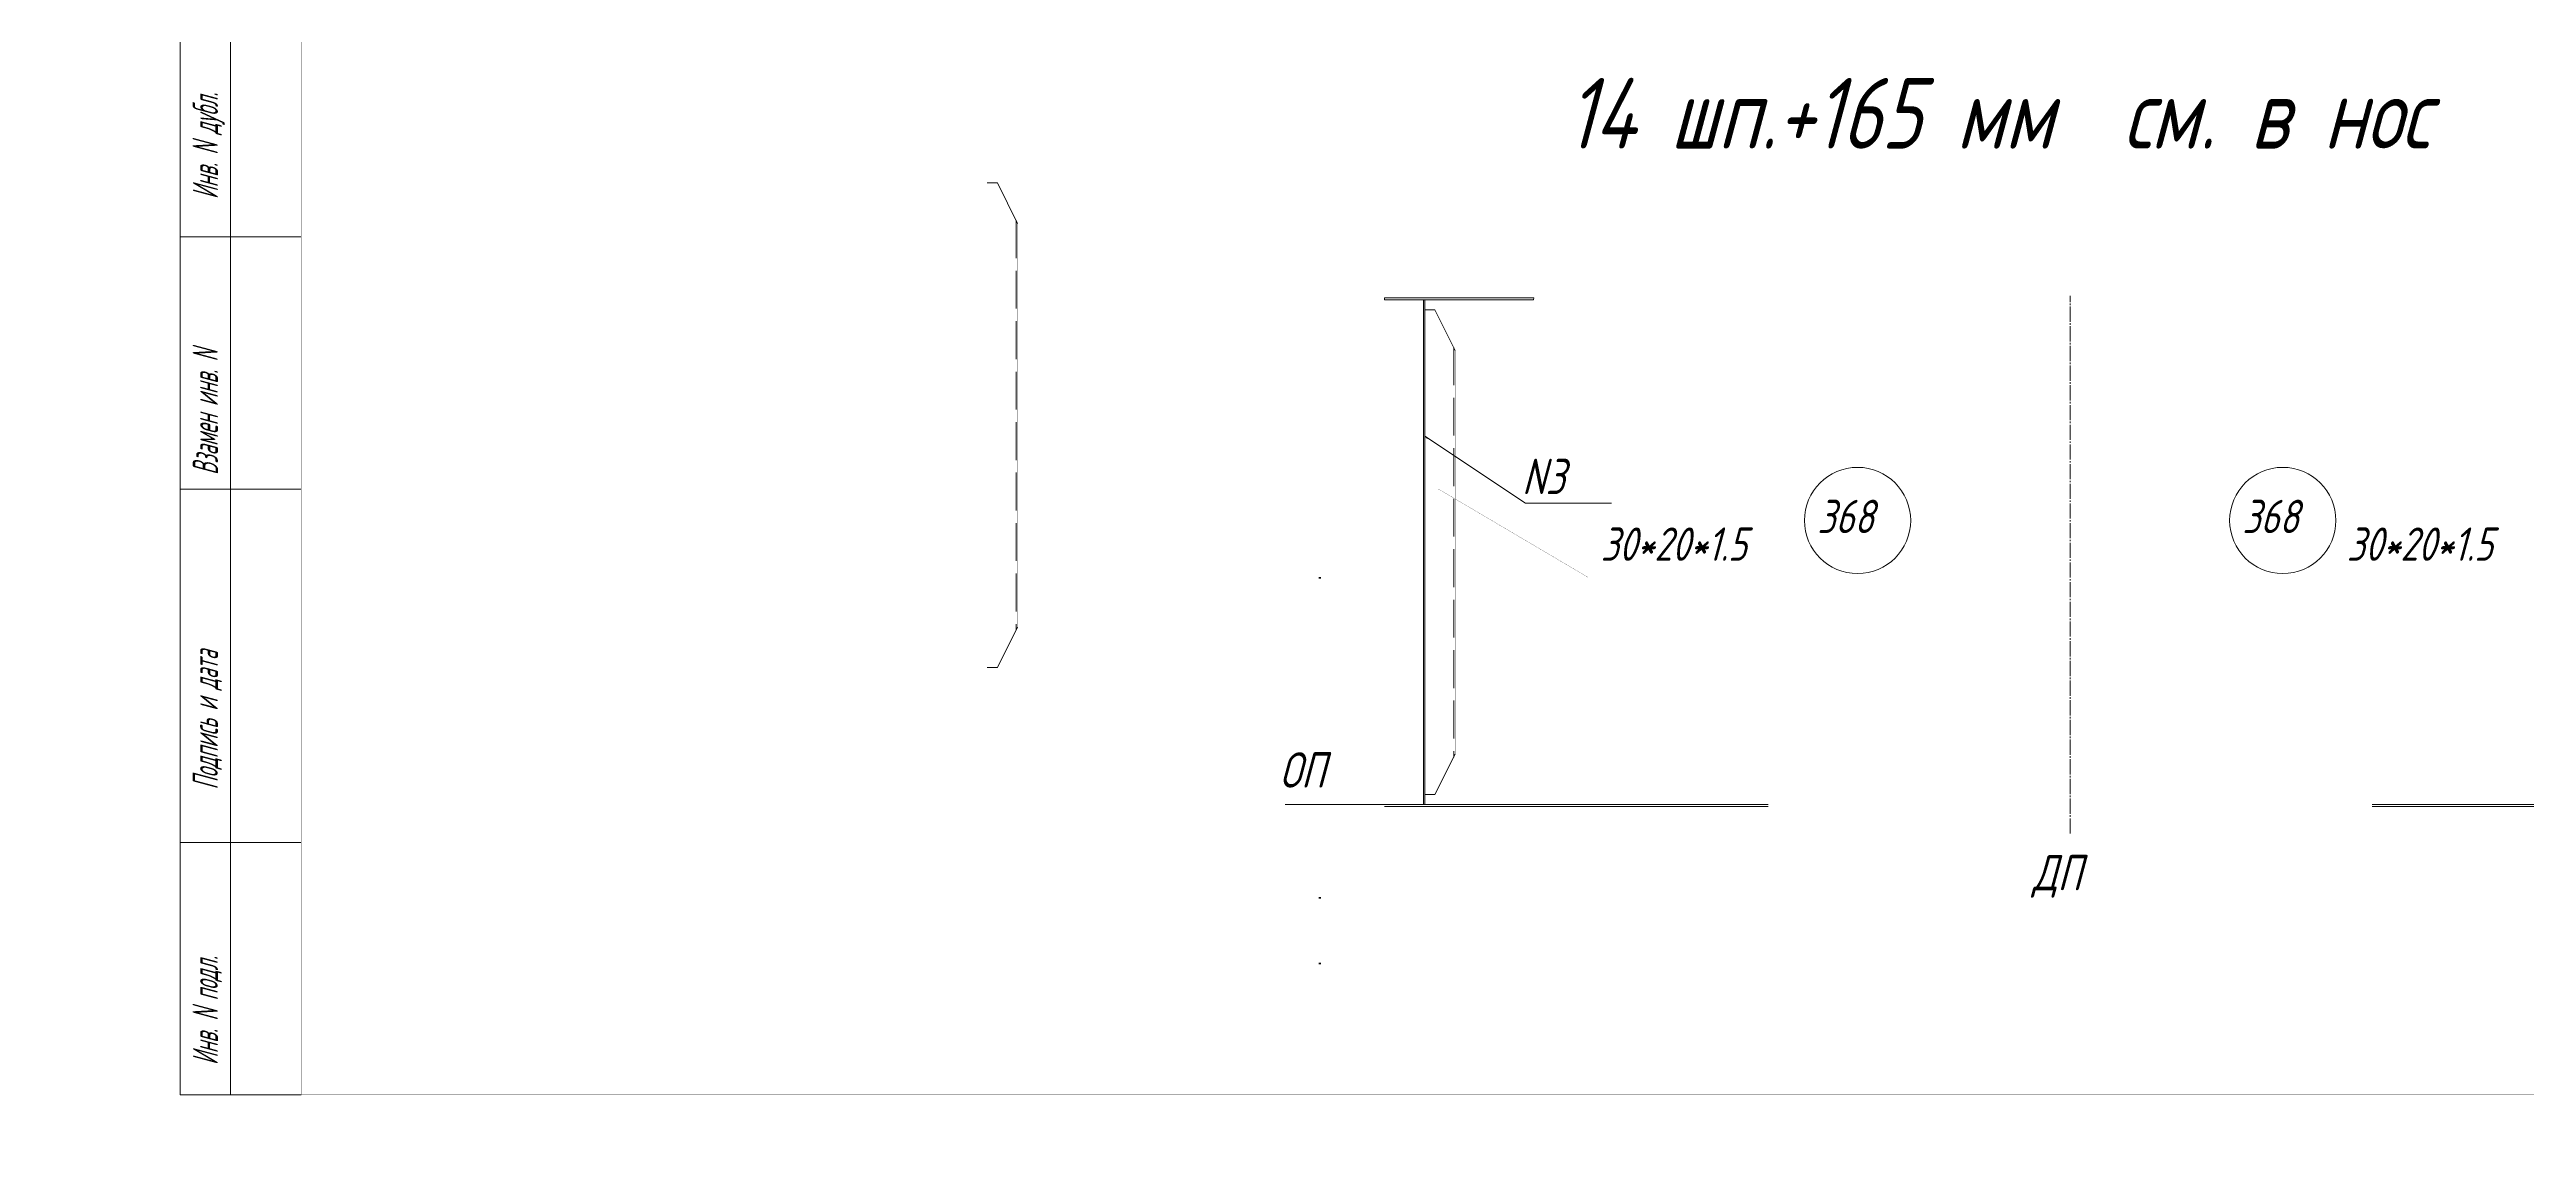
# Model space of a CAD drawing. Header units: millimetres. Extents: x 77380 to 135900, y -10260 to 17301.
# Drawn here: x 119031 to 121484, y -1866 to -780 of the extents above; entities that cross this region are included whole.
import ezdxf

# ---------------------------------------------------------------- set-up
doc = ezdxf.new("R2010")
doc.units = ezdxf.units.MM
for name, pattern in [('K5LT32768', [0]), ('K5LT32769', [50, 37.5, -12.5]), ('K5LT32772', [0]), ('K5LT32776', [0]), ('K5LT32780', [0]), ('K5LT32784', [850.2, 600, -125, 0.2, -125]), ('K5LT32835', [0]), ('K5LT_AXLED', [19.5, 15, -1.5, 1.5, -1.5]), ('K5LT_BASIC', [0]), ('K5LT_THIN', [0]), ('K5LT_THIN_INCLUDED_TO_HATCHING', [0])]:
    doc.linetypes.add(name, pattern=pattern)
doc.layers.add('4001', color=7, linetype='Continuous')
doc.styles.add('KTEXTSTYLE', font='GOST_AU.SHX', dxfattribs={"width": 0.96, "height": 5})

# ---------------------------------------------------------------- blocks, each defined once
blk = doc.blocks.new('U102')
at = {"color": 7, "linetype": 'K5LT32780', "const_width": 0.18}
blk.add_lwpolyline([(110125.3, 12764.4), (118535.3, 12764.4), (118535.3, 18704.4), (110125.3, 18704.4)], close=True, dxfattribs=at)
blk = doc.blocks.new('U214')
at = {"color": 6, "linetype": 'K5LT32776', "lineweight": 18, "true_color": 0xff00ff}
for p, q in [((118615.3, 12814.4), (118615.3, 14264.4)), ((118615.3, 14264.4), (118735.3, 14264.4)), ((118615.3, 13914.4), (118735.3, 13914.4)), ((118735.3, 13664.4), (118615.3, 13664.4)), ((118615.3, 13414.4), (118735.3, 13414.4)), ((118735.3, 13064.4), (118615.3, 13064.4)), ((118735.3, 12814.4), (118615.3, 12814.4))]:
    blk.add_line(p, q, dxfattribs=at)
at = {"color": 7, "linetype": 'K5LT32780', "lineweight": 18}
blk.add_line((118665.3, 14264.4), (118665.3, 12814.4), dxfattribs=at)
at = {"color": 7, "char_height": 2.5, "attachment_point": 1, "rotation": 90, "style": 'KTEXTSTYLE'}
for s, insert in [('\\H3.5;\\W0.965;\\Q15;\\Q15;\\W0.665;\\H25.00;Подпись и дата', (118627.8, 13969.8)), ('\\H3.5;\\W0.965;\\Q15;\\Q15;\\W0.665;\\H25.00;Инв. N дубл.', (118627.8, 13701.9)), ('\\H3.5;\\W0.965;\\Q15;\\Q15;\\W0.665;\\H25.00;Взамен инв. N', (118627.8, 13428.6)), ('\\H3.5;\\W0.965;\\Q15;\\Q15;\\W0.665;\\H25.00;Подпись и дата', (118627.8, 13116.9)), ('\\H3.5;\\W0.965;\\Q15;\\Q15;\\W0.665;\\H25.00;Инв. N подл.', (118627.8, 12844))]:
    blk.add_mtext(s, dxfattribs=dict(at, insert=insert))
blk = doc.blocks.new('U213')
at = {"color": 6, "linetype": 'K5LT32776', "lineweight": 18, "true_color": 0xff00ff}
for p, q in [((118735.3, 15684.4), (118615.3, 15684.4)), ((118615.3, 14484.4), (118615.3, 15684.4)), ((118735.3, 15084.4), (118615.3, 15084.4)), ((118735.3, 14484.4), (118615.3, 14484.4))]:
    blk.add_line(p, q, dxfattribs=at)
at = {"color": 7, "linetype": 'K5LT32780', "lineweight": 18}
blk.add_line((118665.3, 15684.4), (118665.3, 14484.4), dxfattribs=at)
blk.add_blockref('U214', (0, 0))
at = {"color": 7, "char_height": 2.5, "attachment_point": 1, "rotation": 90, "style": 'KTEXTSTYLE'}
for s, insert in [('\\H3.5;\\W0.965;\\Q15;\\Q15;\\W0.665;\\H25.00;Первичное применение', (118627.8, 15233.2)), ('\\H3.5;\\W0.965;\\Q15;\\Q15;\\W0.665;\\H25.00;Справ. N', (118627.8, 14706.6))]:
    blk.add_mtext(s, dxfattribs=dict(at, insert=insert))
blk = doc.blocks.new('U211')
at = {"color": 7, "linetype": 'K5LT32780', "const_width": 0.18}
for points in [[(118535.3, 12764.4), (126945.3, 12764.4), (126945.3, 18704.4), (118535.3, 18704.4)], [(118735.3, 12814.4), (126895.3, 12814.4), (126895.3, 18654.4), (118735.3, 18654.4)]]:
    blk.add_lwpolyline(points, close=True, dxfattribs=at)
blk.add_blockref('U213', (0, 0))
blk = doc.blocks.new('U227')
at = {"layer": '4001', "color": 7, "linetype": 'K5LT32835', "lineweight": 18}
for p, q in [((119848.2, 13467), (119848.2, 13467)), ((119848.2, 13467), (119848.3, 13467)), ((119848.3, 13466.9), (119848.3, 13467)), ((119848.3, 13466.9), (119848.3, 13467)), ((119848.5, 13466.8), (119848.4, 13466.9)), ((119848.4, 13466.9), (119848.4, 13466.9)), ((119848.4, 13466.8), (119848.5, 13466.9)), ((119848.4, 13466.9), (119848.4, 13466.9)), ((119848.5, 13466.7), (119848.5, 13466.8)), ((119848.5, 13466.7), (119848.6, 13466.8)), ((119848.5, 13466.8), (119848.6, 13466.8)), ((119848.6, 13466.6), (119848.6, 13466.8)), ((119848.6, 13466.6), (119848.8, 13466.7)), ((119848.6, 13466.7), (119848.7, 13466.7)), ((119848.8, 13466.4), (119848.7, 13466.7)), ((119848.7, 13466.5), (119848.7, 13466.7)), ((119848.7, 13466.5), (119848.9, 13466.6)), ((119848.7, 13466.6), (119848.9, 13466.6)), ((119848.9, 13466.4), (119848.8, 13466.6)), ((119848.8, 13466.4), (119849.1, 13466.5)), ((119848.8, 13466.5), (119849, 13466.5)), ((119849, 13466.3), (119848.9, 13466.6)), ((119848.9, 13466.3), (119849.2, 13466.4)), ((119848.9, 13466.3), (119849.2, 13466.4)), ((119849.1, 13466.1), (119849, 13466.5)), ((119849, 13466.2), (119849, 13466.5)), ((119849, 13466.2), (119849.3, 13466.3)), ((119849.2, 13466), (119849.1, 13466.4)), ((119849.1, 13466.2), (119849.4, 13466.3)), ((119849.1, 13466.1), (119849.5, 13466.2)), ((119849.3, 13466), (119849.2, 13466.4)), ((119849.2, 13466.1), (119849.5, 13466.2)), ((119849.2, 13466), (119849.6, 13466.1)), ((119849.4, 13465.8), (119849.3, 13466.3)), ((119849.4, 13465.9), (119849.3, 13466.3)), ((119849.3, 13466), (119849.7, 13466.1)), ((119849.3, 13465.9), (119849.8, 13466)), ((119849.5, 13465.7), (119849.4, 13466.2)), ((119849.4, 13465.9), (119849.8, 13466)), ((119849.4, 13465.8), (119849.9, 13465.9)), ((119849.6, 13465.6), (119849.5, 13466.2)), ((119849.5, 13465.8), (119850, 13465.9)), ((119849.5, 13465.7), (119850.1, 13465.8)), ((119849.8, 13465.5), (119849.6, 13466.1)), ((119849.7, 13465.6), (119849.6, 13466.1)), ((119849.6, 13465.6), (119850.1, 13465.8)), ((119849.6, 13465.6), (119850.2, 13465.7)), ((119849.8, 13465.4), (119849.7, 13466)), ((119849.7, 13465.5), (119850.3, 13465.7)), ((119849.9, 13465.3), (119849.8, 13466)), ((119849.8, 13465.4), (119850.4, 13465.6)), ((119849.8, 13465.5), (119850.4, 13465.6)), ((119850.1, 13465.2), (119849.9, 13465.9)), ((119850, 13465.2), (119849.9, 13465.9)), ((119849.9, 13465.3), (119850.6, 13465.5)), ((119849.9, 13465.4), (119850.5, 13465.5)), ((119850.2, 13465.1), (119850, 13465.8)), ((119850, 13465.3), (119850.7, 13465.4)), ((119850, 13465.2), (119850.7, 13465.3)), ((119850.2, 13465), (119850.1, 13465.8)), ((119850.1, 13465.2), (119850.6, 13465.3)), ((119850.1, 13465.1), (119850.6, 13465.2)), ((119850.4, 13464.9), (119850.2, 13465.7)), ((119850.3, 13464.9), (119850.2, 13465.7)), ((119850.2, 13465.1), (119850.5, 13465.1)), ((119850.2, 13465), (119850.5, 13465)), ((119850.4, 13465), (119850.3, 13465.6)), ((119850.3, 13464.9), (119850.4, 13465)), ((119850.3, 13464.9), (119850.4, 13464.9)), ((119850.5, 13465.1), (119850.4, 13465.6)), ((119850.6, 13465.2), (119850.5, 13465.5)), ((119850.5, 13465.2), (119850.5, 13465.5)), ((119850.6, 13465.3), (119850.6, 13465.4)), ((119850.7, 13465.4), (119850.7, 13465.4))]:
    blk.add_line(p, q, dxfattribs=at)
at = {"layer": '4001', "color": 7, "linetype": 'K5LT_THIN', "lineweight": 18}
for p, q in [((119848.2, 13467), (119851.5, 13464.8)), ((119947.7, 13400.7), (119848.2, 13467))]:
    blk.add_line(p, q, dxfattribs=at)
at = {"layer": '4001', "color": 7, "linetype": 'K5LT32835', "const_width": 0.18}
blk.add_lwpolyline([(119850.7, 13465.4), (119848.2, 13467), (119850.4, 13464.9)], close=True, dxfattribs=at)

msp = doc.modelspace()

# ---------------------------------------------------------------- linework, layer by layer
at = {"color": 7, "linetype": 'K5LT_THIN', "lineweight": 18}
for p, q in [((119969.8, -912.163), (119959.8, -912.163)), ((119969.8, -912.163), (119989.855, -952.163)), ((120353.239, -1026.005), (120353.239, -1028.005)), ((120403.239, -1038.005), (120393.239, -1038.005)), ((120403.239, -1038.005), (120423.294, -1078.005)), ((119989.855, -1352.162), (119969.8, -1392.162)), ((119969.8, -1392.162), (119959.8, -1392.162)), ((120423.294, -1478.005), (120403.239, -1518.005)), ((120403.239, -1518.005), (120393.239, -1518.005))]:
    msp.add_line(p, q, dxfattribs=at)
at = {"color": 3, "linetype": 'K5LT32769', "lineweight": 18, "true_color": 0x00ff00}
for p, q in [((119988.356, -949.171), (119988.356, -1355.154)), ((120421.794, -1075.014), (120421.794, -1480.996))]:
    msp.add_line(p, q, dxfattribs=at)
at = {"color": 3, "linetype": 'K5LT32768', "lineweight": 18, "true_color": 0x00ff00}
for p, q in [((120501.015, -1026.005), (120353.239, -1026.005)), ((120500.93, -1028.005), (120353.239, -1028.005)), ((120391.739, -1528.005), (120391.739, -1028.005)), ((120393.239, -1028.005), (120418.739, -1028.005)), ((120393.239, -1488.005), (120393.239, -1028.005)), ((120393.239, -1528.005), (120393.239, -1028.005)), ((120393.239, -1494.005), (120393.239, -1528.005)), ((120353.239, -1528.005), (120733.239, -1528.005)), ((120353.239, -1530.005), (120733.239, -1530.005)), ((120393.239, -1528.005), (120733.239, -1528.005)), ((121711.464, -1528.005), (121331.464, -1528.005)), ((121671.464, -1528.005), (121331.464, -1528.005)), ((121711.464, -1530.005), (121331.464, -1530.005))]:
    msp.add_line(p, q, dxfattribs=at)
at = {"color": 7, "linetype": 'K5LT_THIN_INCLUDED_TO_HATCHING', "lineweight": 18}
msp.add_line((120500.93, -1028.005), (120501.015, -1026.005), dxfattribs=at)
at = {"color": 30, "linetype": 'K5LT_AXLED', "lineweight": 18, "true_color": 0xff8000}
msp.add_line((121032.352, -1556.645), (121032.352, -1024.005), dxfattribs=at)
at = {"color": 7, "linetype": 'K5LT32780', "lineweight": 18}
msp.add_line((120492.722, -1229.321), (120578.041, -1229.321), dxfattribs=at)
at = {"color": 5, "linetype": 'K5LT_BASIC', "lineweight": 60, "true_color": 0x0000ff}
for p, q in [((120288.347, -1303.509), (120290.347, -1303.509)), ((120288.347, -1620.509), (120290.347, -1620.509)), ((120288.347, -1685.509), (120290.347, -1685.509))]:
    msp.add_line(p, q, dxfattribs=at)
at = {"color": 1, "linetype": 'K5LT32784', "lineweight": 18, "true_color": 0xff0000}
for p, q in [((120733.239, -1528.005), (120254.855, -1528.005)), ((121331.464, -1528.005), (121809.848, -1528.005))]:
    msp.add_line(p, q, dxfattribs=at)
at = {"color": 3, "linetype": 'K5LT32768', "true_color": 0x00ff00, "const_width": 0.18}
for points in [[(119989.855, -952.163), (119989.855, -1352.162)], [(120423.294, -1078.005), (120423.294, -1478.005)]]:
    msp.add_lwpolyline(points, dxfattribs=at)
at = {"color": 1, "linetype": 'K5LT32772', "true_color": 0xff0000, "const_width": 0.18}
for points in [[(120878.167, -1302.906), (120554.939, -1302.906), (120406.394, -1215.221)], [(121186.537, -1302.906), (121509.764, -1302.906), (121658.309, -1215.221)]]:
    msp.add_lwpolyline(points, dxfattribs=at)
at = {"color": 1, "linetype": 'K5LT32772', "lineweight": 18, "true_color": 0xff0000}
for centre in [(120821.806, -1246.546), (121242.897, -1246.546)]:
    msp.add_circle(centre, 52.603, dxfattribs=at)

# ---------------------------------------------------------------- block references
for name in ['U102', 'U211', 'U227']:
    msp.add_blockref(name, (545.046, -14630.011))

# ---------------------------------------------------------------- texts
at = {"color": 7, "char_height": 2.5, "attachment_point": 1, "style": 'KTEXTSTYLE'}
for s, insert in [('\\H3.5;\\W0.965;\\Q15;\\Q15;\\H70.00;14 шп.+165 мм  см. в нос', (120533.226, -808.143)), ('\\H3.5;\\W0.965;\\Q15;\\Q15;\\H35.00;N3', (120489.42, -1185.469)), ('\\H3.5;\\W0.965;\\Q15;\\Q15;\\H33.00;{\\c255;368}', (120781.826, -1226.07)), ('\\H3.5;\\W0.965;\\Q15;\\Q15;\\H33.00;{\\c255;368}', (121202.761, -1226.07)), ('\\H3.5;\\W0.965;\\Q15;\\Q15;\\H33.00;{\\c255;30*20*1.5}', (120567.399, -1253.467)), ('\\H3.5;\\W0.965;\\Q15;\\Q15;\\H33.00;{\\c255;30*20*1.5}', (121306.302, -1253.467)), ('\\H3.5;\\W0.965;\\Q15;\\Q15;\\H35.00;ОП', (120249.223, -1476.244)), ('\\H3.5;\\W0.965;\\Q15;\\Q15;\\H35.00;ДП', (120995.133, -1577.993))]:
    msp.add_mtext(s, dxfattribs=dict(at, insert=insert))

doc.saveas('drawing.dxf')
